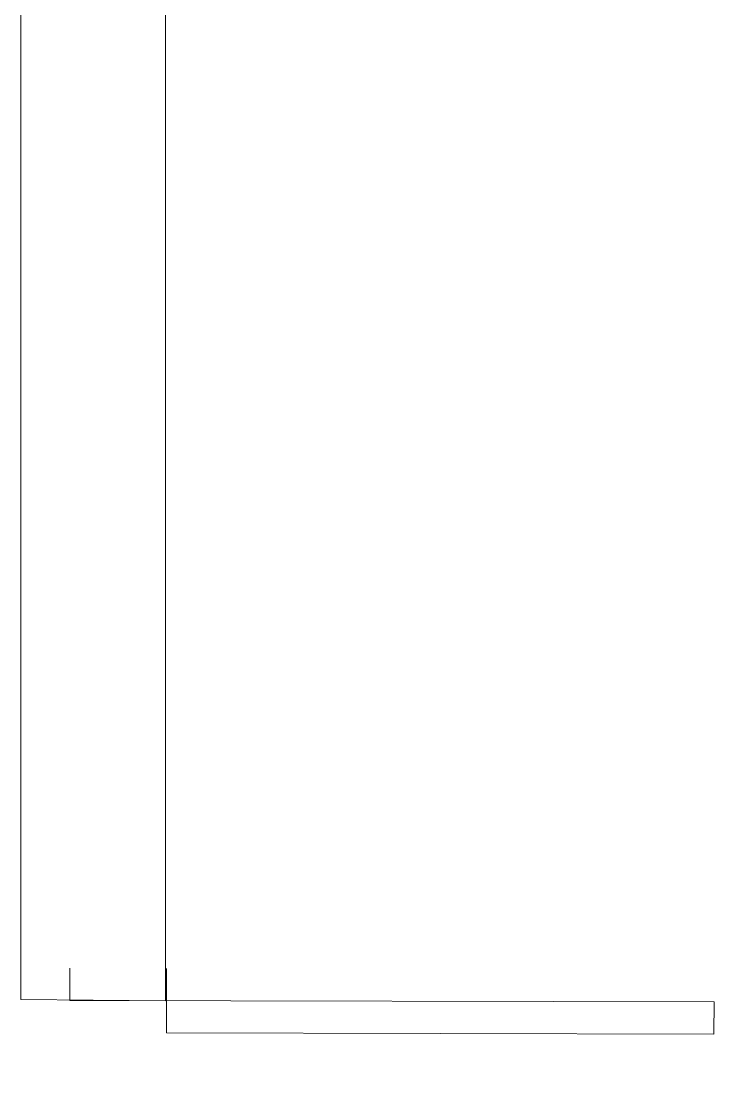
# Model space of a CAD drawing. Header units: inches. Extents: x 164.3 to 247.9, y 15.6 to 56.7.
# Drawn here: x 221.881 to 222.815, y 28.411 to 29.827 of the extents above; entities that cross this region are included whole.
import ezdxf

# ---------------------------------------------------------------- set-up
doc = ezdxf.new("R2010")
doc.units = ezdxf.units.IN
doc.header["$MEASUREMENT"] = 0
doc.linetypes.add('DASHED', pattern=[0.75, 0.5, -0.25])
doc.layers.add('7', color=4, linetype='Continuous', lineweight=5)
doc.layers.add('WALL 1 100', color=250, linetype='Continuous', lineweight=9)
doc.layers.add('DOOR WINDOW 1 100', color=7, linetype='Continuous', lineweight=5, true_color=0x666666)

msp = doc.modelspace()

# ---------------------------------------------------------------- linework, layer by layer
at = {"layer": '7', "color": 8, "linetype": 'DASHED', "ltscale": 0.2}
msp.add_arc((222.0768, 28.4636), 0.7382, 269.8762, 359.8762, dxfattribs=at)
at = {"layer": 'DOOR WINDOW 1 100'}
for p, q in [((221.9466, 28.5073), (221.9467, 28.5508)), ((222.0768, 28.4636), (222.0769, 28.5505)), ((221.9466, 28.5073), (222.8151, 28.5055)), ((222.8151, 28.5055), (222.815, 28.462)), ((222.815, 28.462), (222.0768, 28.4636))]:
    msp.add_line(p, q, dxfattribs=at)
at = {"layer": 'WALL 1 100', "color": 0}
for p, q in [((221.8807, 31.8142), (221.8807, 28.5088)), ((222.0756, 31.8123), (222.0756, 28.5069)), ((221.8807, 28.5088), (222.0756, 28.5069))]:
    msp.add_line(p, q, dxfattribs=at)

doc.saveas('drawing.dxf')
